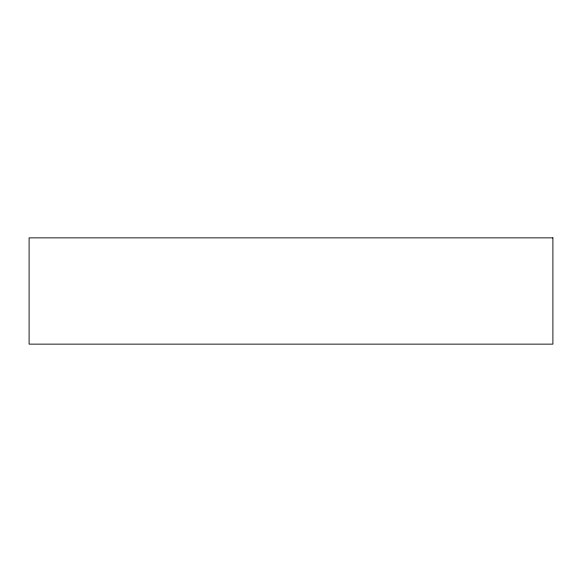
<?xml version="1.0" encoding="UTF-8"?>
<svg xmlns="http://www.w3.org/2000/svg" width="582" height="582" viewBox="0 0 582 582"><rect width="100%" height="100%" fill="white"/><g stroke="black" fill="none" stroke-linecap="round" stroke-linejoin="round"><path stroke-width="0.87" d="M552.9 237.863L29.1 237.863L29.1 344.137L552.9 344.137L552.9 237.863"/></g></svg>
